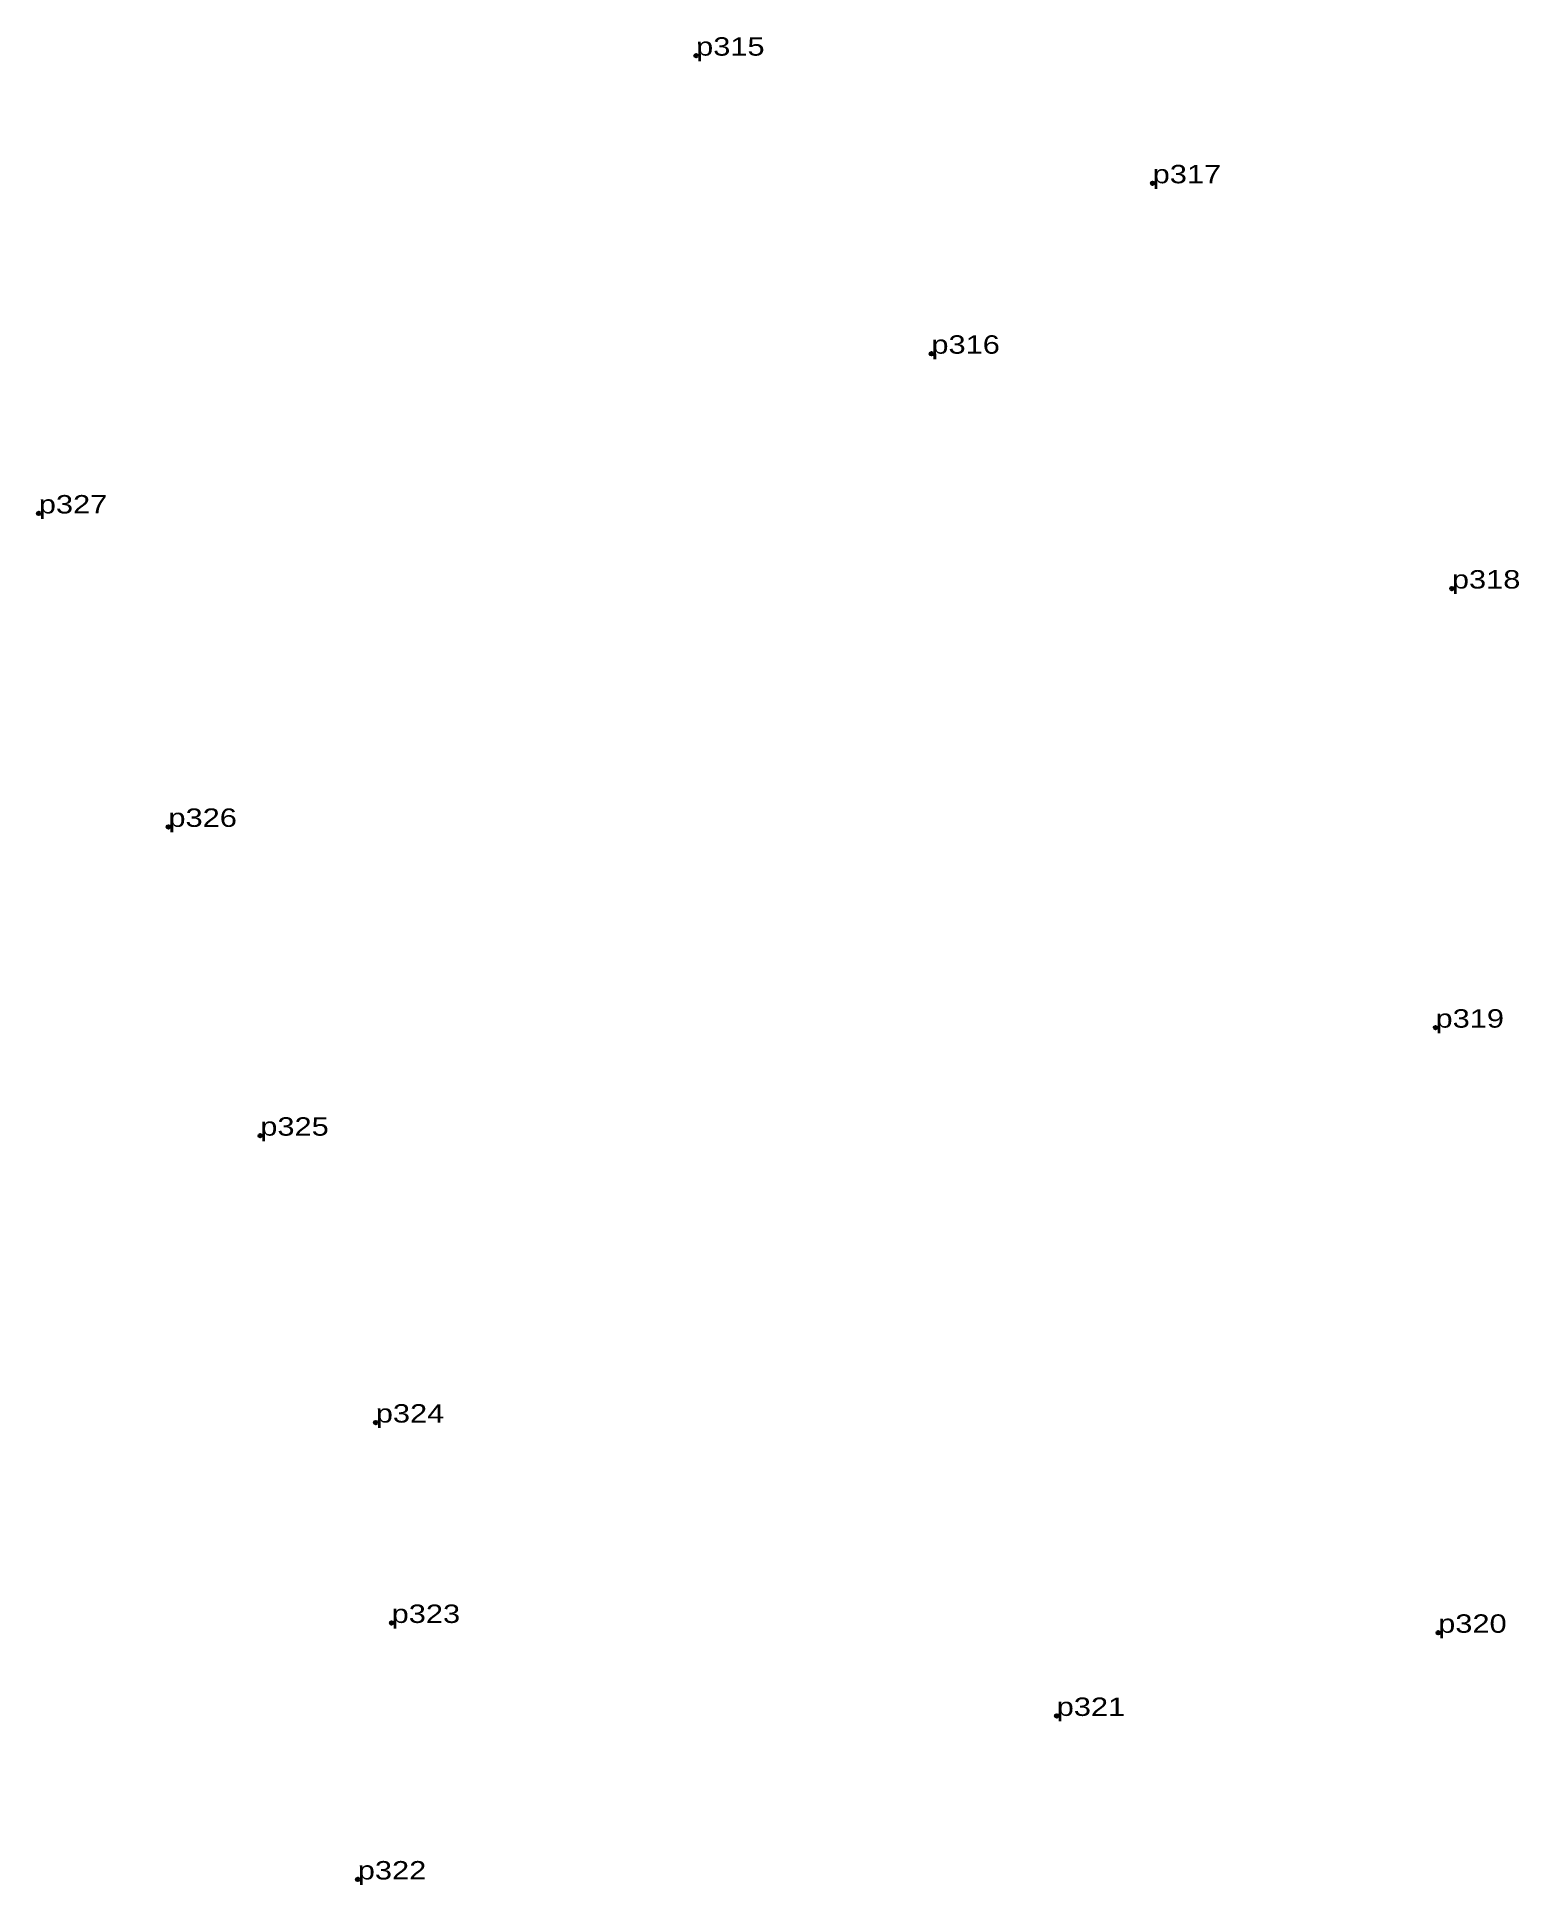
# Model space of a CAD drawing. Header units: metres. Extents: x 534627 to 551823, y 1837013 to 1851188.
# Drawn here: x 534626.6 to 534771.5, y 1851007.4 to 1851188.1 of the extents above.
import ezdxf

# ---------------------------------------------------------------- set-up
doc = ezdxf.new("R2010")
doc.units = ezdxf.units.M
doc.header["$LTSCALE"] = 0.72
doc.header["$PDMODE"] = 32
doc.header["$PDSIZE"] = 0.36
doc.layers.add('12', color=7, linetype='Continuous')
doc.layers.add('7', color=7, linetype='Continuous')

msp = doc.modelspace()

# ---------------------------------------------------------------- linework, layer by layer
at = {"layer": '7'}
for p in [(534691.07, 1851186.24), (534735.7, 1851173.76), (534714.07, 1851157.09), (534626.82, 1851141.48), (534764.95, 1851134.14), (534639.49, 1851110.84), (534763.35, 1851091.21), (534648.47, 1851080.65), (534659.76, 1851052.6), (534661.31, 1851033.01), (534763.61, 1851032.05), (534726.32, 1851023.92), (534657.99, 1851007.93)]:
    msp.add_point(p, dxfattribs=at)

# ---------------------------------------------------------------- texts
at = {"layer": '12', "width": 1.25}
for s, p in [('p315', (534691.07, 1851186.24)), ('p317', (534735.7, 1851173.76)), ('p316', (534714.07, 1851157.1)), ('p327', (534626.82, 1851141.48)), ('p318', (534764.95, 1851134.14)), ('p326', (534639.49, 1851110.84)), ('p319', (534763.35, 1851091.21)), ('p325', (534648.47, 1851080.65)), ('p324', (534659.76, 1851052.6)), ('p323', (534661.31, 1851033.01)), ('p320', (534763.61, 1851032.05)), ('p321', (534726.32, 1851023.92)), ('p322', (534658, 1851007.93))]:
    msp.add_text(s, height=1.8, dxfattribs=at).set_placement(p)

doc.saveas('drawing.dxf')
